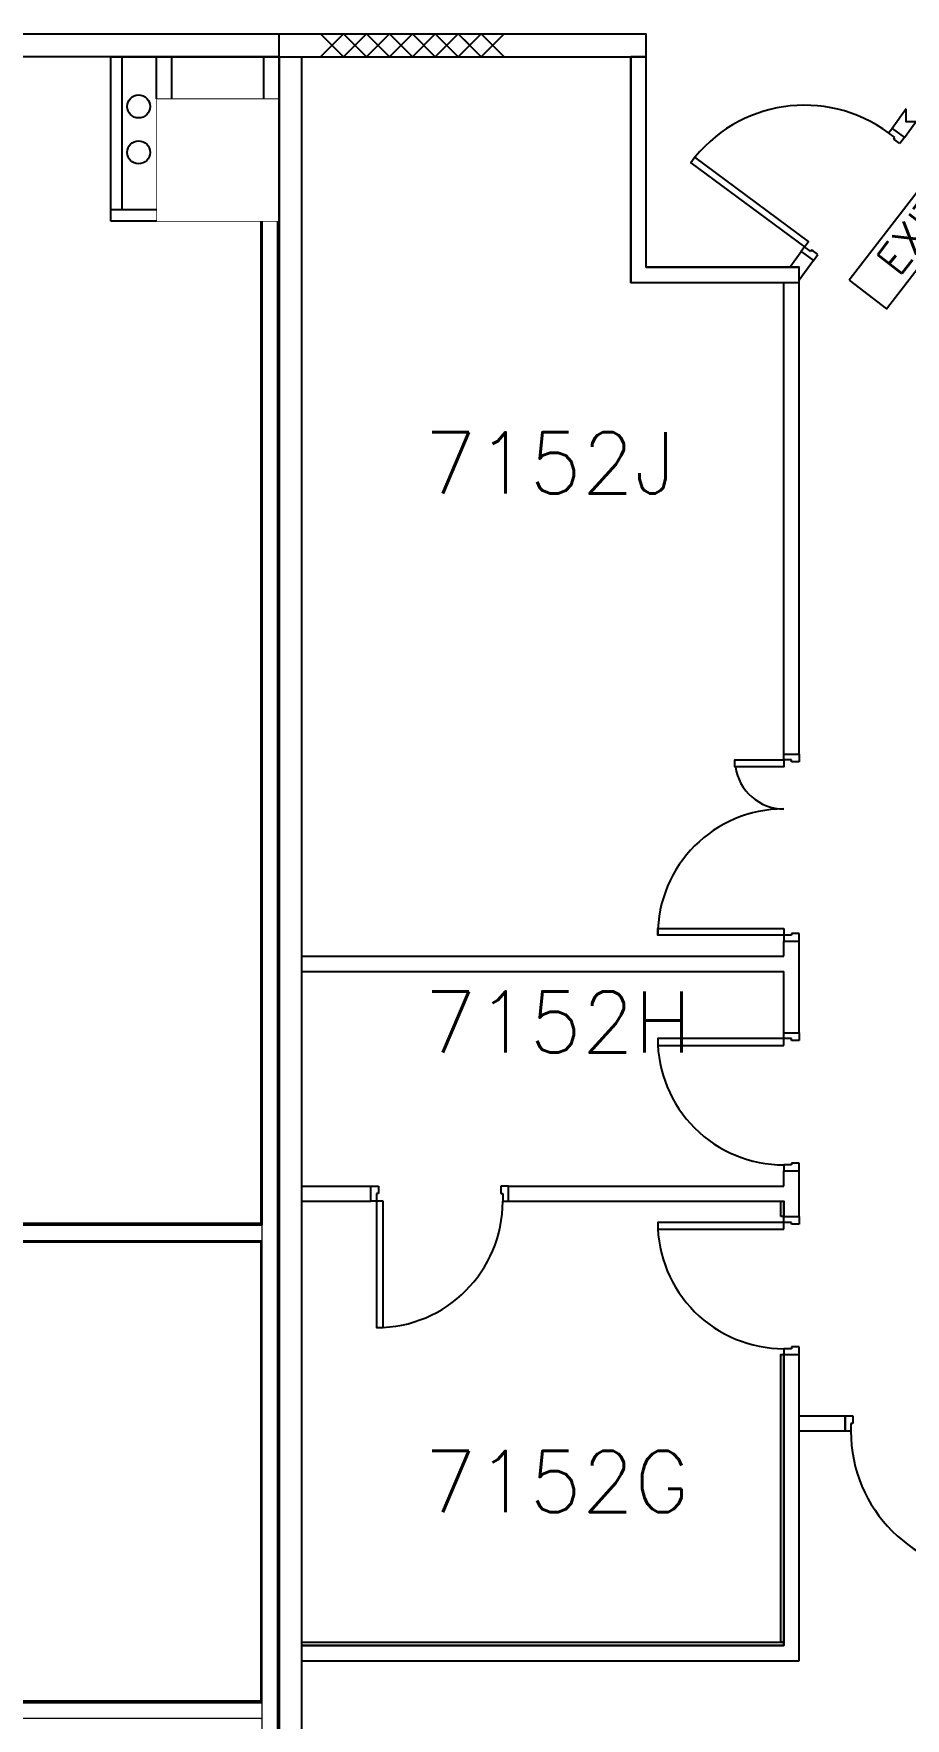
# Model space of a CAD drawing. Header units: millimetres. Extents: x -68474 to 336725, y -113450 to 40976.
# Drawn here: x 202796 to 208494, y -31176 to -20175 of the extents above; entities that cross this region are included whole.
import ezdxf

# ---------------------------------------------------------------- set-up
doc = ezdxf.new("R2010")
doc.units = ezdxf.units.MM
doc.header["$LTSCALE"] = 900
doc.layers.add('A-WALL', color=113, linetype='Continuous', lineweight=15)
doc.layers.add('I-WALL', color=2, linetype='Continuous', lineweight=15)
for name, color, linetype in [('EC-7thFloor-s6152$0$17', 1, 'Continuous'), ('EC-7thFloor-s6152$0$20', 3, 'Continuous'), ('EC-7thFloor-s6152$0$30', 1, 'Continuous'), ('EC-7thFloor-s6152$0$Hatch', 3, 'Continuous'), ('EC-7thFloor-s6152$0$INNER', 4, 'Continuous'), ('EC-7thFloor-s6152$0$RC', 7, 'Continuous'), ('EC-7thFloor-s6152$0$ROOM-NO', 4, 'Continuous'), ('EC-7thFloor-s6152$0$TXT', 6, 'Continuous'), ('EC-7thFloor-s6152$0$WALL', 1, 'Continuous'), ('s5152a$0$20', 7, 'Continuous'), ('s5152a$0$new_blkwl', 4, 'Continuous'), ('s5152a$0$RC', 2, 'Continuous'), ('s5152a$0$TXT', 6, 'Continuous')]:
    doc.layers.add(name, color=color, linetype=linetype)
doc.styles.add('EC-7thFloor-s6152$0$ROMANS', font='romans')
doc.styles.add('EC-7thFloor-s6152$0$STANDARD', font='SIMPLEX.SHX')

# ---------------------------------------------------------------- blocks, each defined once
blk = doc.blocks.new('Basic Wall _ A-Gypsum Block-Internal-100mm-WithSkimCoat - ___-2801863-Level 7 - Proposed Works_GBP Submission 1')
at = {"layer": 'I-WALL'}
blk.add_hatch(color=31, dxfattribs=at).paths.add_polyline_path([(204287, -27953), (204288, -27953), (204287, -27943), (200080, -27943), (200080, -27953), (203933, -27953)], flags=0)
for p in [(200080, -27953), (204288, -27943)]:
    blk.add_line(p, (200080, -27943), dxfattribs=at)
blk = doc.blocks.new('Basic Wall _ A-Gypsum Block-Internal-100mm-WithSkimCoat - ___-2801862-Level 7 - Proposed Works_GBP Submission 1')
at = {"layer": 'I-WALL'}
h = blk.add_hatch(color=31, dxfattribs=at)
h.paths.add_polyline_path([(203933, -28068), (204288, -28068), (204287, -28058), (201393, -28058), (201393, -28068), (203424, -28068)], flags=0)
h.paths.add_polyline_path([(201288, -28068), (201288, -28058), (200423, -28058), (200423, -28068), (200875, -28068)], flags=0)
h.paths.add_polyline_path([(200080, -28068), (200318, -28068), (200318, -28058), (200080, -28058)], flags=0)
for p, q in [((200080, -28068), (200080, -28058)), ((200318, -28068), (200080, -28068)), ((201288, -28068), (200422, -28068)), ((204288, -28068), (201393, -28068))]:
    blk.add_line(p, q, dxfattribs=at)
blk = doc.blocks.new('Basic Wall _ A-Gypsum Block-Internal-100mm-WithSkimCoat - ___-2801812-Level 7 - Proposed Works_GBP Submission 1')
at = {"layer": 'I-WALL'}
blk.add_hatch(color=31, dxfattribs=at).paths.add_polyline_path([(204393, -38600), (204403, -38600), (204403, -21400), (204393, -21400), (204393, -37406)], flags=0)
for p, q in [((204400, -21400), (204403, -21400)), ((204403, -21400), (204403, -38600))]:
    blk.add_line(p, q, dxfattribs=at)
blk = doc.blocks.new('Basic Wall _ A-Gypsum Block-Internal-100mm-WithSkimCoat - ___-2801813-Level 7 - Proposed Works_GBP Submission 1')
at = {"layer": 'I-WALL'}
h = blk.add_hatch(color=31, dxfattribs=at)
h.paths.add_polyline_path([(204288, -38600), (204288, -38018), (204278, -38018), (204278, -38600)], flags=0)
h.paths.add_polyline_path([(204278, -36113), (204288, -36113), (204288, -34597), (204278, -34597), (204278, -34605), (204280, -34605), (204280, -36105), (204278, -36105)], flags=0)
h.paths.add_polyline_path([(204278, -34492), (204288, -34492), (204288, -34485), (204278, -34485)], flags=0)
h.paths.add_polyline_path([(204288, -31185), (204288, -31177), (204278, -31177), (204278, -31185)], flags=0)
h.paths.add_polyline_path([(204286, -31072), (204288, -31072), (204287, -28058), (204278, -28058), (204278, -31072)], flags=0)
h.paths.add_polyline_path([(204288, -27953), (204288, -21400), (204278, -21400), (204278, -27953), (204287, -27953)], flags=0)
for p, q in [((204278, -21400), (204278, -27953)), ((204278, -28058), (204278, -31072))]:
    blk.add_line(p, q, dxfattribs=at)
blk = doc.blocks.new('Basic Wall _ A-Gypsum Block-Internal-100mm-WithSkimCoat - ___-2801827-Level 7 - Proposed Works_GBP Submission 1')
at = {"layer": 'I-WALL'}
blk.add_hatch(color=31, dxfattribs=at).paths.add_polyline_path([(204286, -31072), (204288, -31072), (204286, -31062), (200120, -31062), (200120, -31065), (197720, -31065), (197720, -31062), (197713, -31062), (197713, -31072), (201894, -31072)], flags=0)
for p, q in [((197720, -31062), (197713, -31062)), ((204288, -31062), (200120, -31062))]:
    blk.add_line(p, q, dxfattribs=at)
blk = doc.blocks.new('EC-7thFloor-s6152$0$DR825')
at = {"layer": 'EC-7thFloor-s6152$0$30'}
for p, q in [((213900, -29200), (213950, -29200)), ((213900, -29300), (213900, -29200)), ((213900, -29300), (213900, -29200)), ((213937.5, -29250), (213937.5, -29300)), ((213950, -29250), (213937.5, -29250)), ((213950, -29200), (213950, -29250)), ((214800, -29200), (214750, -29200)), ((214750, -29200), (214750, -29250)), ((214750, -29250), (214762.5, -29250)), ((214762.5, -29250), (214762.5, -29300)), ((214800, -29300), (214800, -29200)), ((214800, -29300), (214800, -29200)), ((213937.5, -29300), (213900, -29300)), ((214762.5, -29300), (214800, -29300))]:
    blk.add_line(p, q, dxfattribs=at)
blk.add_lwpolyline([(213981.5, -29300), (213937.5, -29300), (213937.5, -30125), (213981.5, -30125)], close=True, dxfattribs=at)
blk.add_arc((213937.5, -29300), 825, 270, 0, dxfattribs=at)

msp = doc.modelspace()

# ---------------------------------------------------------------- linework, layer by layer
for p, q in [((208384.74016, -20823.28902), (208407.02976, -20793.13237)), ((208384.74016, -20823.28902), (208407.02976, -20793.13237)), ((208424.94903, -20853.00849), (208384.74016, -20823.28902)), ((208424.94903, -20853.00849), (208384.74016, -20823.28902)), ((208407.02976, -20793.13237), (208487.4475, -20852.57131)), ((208407.02976, -20793.13237), (208487.4475, -20852.57131)), ((208417.51916, -20863.06071), (208424.94903, -20853.00849)), ((208417.51916, -20863.06071), (208424.94903, -20853.00849)), ((208457.72803, -20892.78018), (208417.51916, -20863.06071)), ((208457.72803, -20892.78018), (208417.51916, -20863.06071)), ((208487.4475, -20852.57131), (208457.72803, -20892.78018)), ((208487.4475, -20852.57131), (208457.72803, -20892.78018)), ((207834.92997, -21567.15306), (207812.64037, -21597.30971)), ((207834.92997, -21567.15306), (207812.64037, -21597.30971)), ((207812.64037, -21597.30971), (207893.05811, -21656.74865)), ((207812.64037, -21597.30971), (207893.05811, -21656.74865)), ((207875.13884, -21596.87253), (207834.92997, -21567.15306)), ((207875.13884, -21596.87253), (207834.92997, -21567.15306)), ((207882.56871, -21586.82031), (207875.13884, -21596.87253)), ((207882.56871, -21586.82031), (207875.13884, -21596.87253)), ((207922.77758, -21616.53978), (207882.56871, -21586.82031)), ((207922.77758, -21616.53978), (207882.56871, -21586.82031)), ((207893.05811, -21656.74865), (207922.77758, -21616.53978)), ((207893.05811, -21656.74865), (207922.77758, -21616.53978))]:
    msp.add_line(p, q)
at = {"linetype": 'Continuous'}
for p, q in [((208100, -29300), (208100, -29200)), ((208100, -29200), (208150, -29200)), ((208100, -29300), (208100, -29200)), ((208100, -29200), (208150, -29200)), ((208150, -29250), (208137.5, -29250)), ((208137.5, -29250), (208137.5, -29300)), ((208150, -29250), (208137.5, -29250)), ((208137.5, -29250), (208137.5, -29300)), ((208150, -29200), (208150, -29250)), ((208150, -29200), (208150, -29250)), ((208137.5, -29300), (208100, -29300)), ((208137.5, -29300), (208100, -29300))]:
    msp.add_line(p, q, dxfattribs=at)
at = {"layer": 'A-WALL'}
for p, q in [((204290.08709, -38600), (204290.08709, -21400)), ((204290.08709, -38600), (204290.08709, -21400)), ((204390.08709, -38600), (204390.08709, -21400)), ((200080.08709, -27955.13491), (204287.58709, -27955.13491)), ((200080.08709, -28055.13491), (204287.58709, -28055.13491)), ((197712.6, -31075), (204287.58709, -31075)), ((197712.6, -31175), (204287.58709, -31175))]:
    msp.add_line(p, q, dxfattribs=at)
at = {"layer": 'EC-7thFloor-s6152$0$17', "linetype": 'Continuous'}
for p, q in [((206700, -21800), (206700, -20325)), ((206700, -21800), (206700, -20325)), ((206800, -21700), (206800, -20325)), ((206800, -21700), (206800, -20325)), ((206800, -21700), (207800, -21700)), ((206800, -21700), (207800, -21700)), ((207800, -24880), (207800, -21700)), ((207800, -24880), (207800, -21700)), ((207800, -24880), (207800, -21700)), ((207800, -24880), (207800, -21700)), ((206700, -21800), (207700, -21800)), ((206700, -21800), (207700, -21800)), ((207700, -24880), (207700, -21800)), ((207700, -24880), (207700, -21800)), ((207700, -24880), (207700, -21800)), ((207700, -24880), (207700, -21800)), ((207700, -26200), (207700, -26100)), ((207700, -26200), (207700, -26100)), ((207700, -26200), (207700, -26100)), ((207700, -26200), (207700, -26100)), ((207800, -26700), (207800, -26100)), ((207800, -26700), (207800, -26100)), ((207800, -26700), (207800, -26100)), ((207800, -26700), (207800, -26100)), ((207700, -26700), (207700, -26300)), ((207700, -26700), (207700, -26300)), ((207700, -26700), (207700, -26300)), ((207700, -26700), (207700, -26300)), ((207700, -27700), (207700, -27600)), ((207700, -27700), (207700, -27600)), ((207700, -27700), (207700, -27600)), ((207700, -27700), (207700, -27600)), ((207800, -27900), (207800, -27600)), ((207800, -27900), (207800, -27600)), ((207800, -27900), (207800, -27600)), ((207800, -27900), (207800, -27600)), ((207700, -27900), (207700, -27800)), ((207700, -27900), (207700, -27800)), ((207700, -27900), (207700, -27800)), ((207700, -27900), (207700, -27800)), ((207700, -30700), (207700, -28800)), ((207700, -30700), (207700, -28800)), ((207700, -30700), (207700, -28800)), ((207700, -30700), (207700, -28800)), ((207800, -30700), (207800, -28800)), ((207800, -30800), (207800, -28800)), ((207800, -30700), (207800, -28800)), ((207800, -30800), (207800, -28800)), ((208100, -29300), (208100, -29200)), ((208100, -29300), (208100, -29200))]:
    msp.add_line(p, q, dxfattribs=at)
at = {"layer": 'EC-7thFloor-s6152$0$17'}
for p, q in [((207700, -24880), (207800, -24880)), ((207700, -24880), (207800, -24880)), ((207700, -24880), (207800, -24880)), ((207700, -24880), (207800, -24880)), ((207700, -26100), (207800, -26100)), ((207700, -26100), (207800, -26100)), ((207700, -26100), (207800, -26100)), ((207700, -26100), (207800, -26100)), ((204550, -26200), (207700, -26200)), ((204550, -26200), (207700, -26200)), ((204550, -26200), (207700, -26200)), ((204550, -26200), (207700, -26200)), ((204550, -26300), (207700, -26300)), ((204550, -26300), (207700, -26300)), ((204550, -26300), (207700, -26300)), ((204550, -26300), (207700, -26300)), ((207700, -26700), (207800, -26700)), ((207700, -26700), (207800, -26700)), ((207700, -26700), (207800, -26700)), ((207700, -26700), (207800, -26700)), ((207700, -27600), (207800, -27600)), ((207700, -27600), (207800, -27600)), ((207700, -27600), (207800, -27600)), ((207700, -27600), (207800, -27600)), ((204550, -27700), (205000, -27700)), ((204550, -27700), (205000, -27700)), ((204550, -27700), (205000, -27700)), ((204550, -27700), (205000, -27700)), ((205000, -27800), (205000, -27700)), ((205000, -27800), (205000, -27700)), ((205000, -27800), (205000, -27700)), ((205000, -27800), (205000, -27700)), ((205900, -27700), (207700, -27700)), ((205900, -27800), (205900, -27700)), ((205900, -27700), (207700, -27700)), ((205900, -27800), (205900, -27700)), ((205900, -27700), (207700, -27700)), ((205900, -27800), (205900, -27700)), ((205900, -27700), (207700, -27700)), ((205900, -27800), (205900, -27700)), ((204550, -27800), (205000, -27800)), ((204550, -27800), (205000, -27800)), ((204550, -27800), (205000, -27800)), ((204550, -27800), (205000, -27800)), ((205900, -27800), (207700, -27800)), ((205900, -27800), (207700, -27800)), ((205900, -27800), (207700, -27800)), ((205900, -27800), (207700, -27800)), ((207700, -27900), (207800, -27900)), ((207700, -27900), (207800, -27900)), ((207700, -27900), (207800, -27900)), ((207700, -27900), (207800, -27900)), ((207700, -28800), (207800, -28800)), ((207700, -28800), (207800, -28800)), ((207700, -28800), (207800, -28800)), ((207700, -28800), (207800, -28800)), ((204550, -30700), (207700, -30700)), ((204550, -30700), (207700, -30700)), ((204550, -30700), (207700, -30700)), ((204550, -30700), (207700, -30700)), ((204550, -30800), (207800, -30800)), ((204550, -30800), (207800, -30800)), ((204550, -30800), (207800, -30800)), ((204550, -30800), (207800, -30800)), ((207800, -30800), (207800, -30700)), ((207800, -30800), (207800, -30700))]:
    msp.add_line(p, q, dxfattribs=at)
at = {"layer": 'EC-7thFloor-s6152$0$17', "linetype": 'Continuous'}
msp.add_lwpolyline([(207800, -21800), (207800, -21700), (206800, -21700), (206800, -20325), (206700, -20325), (206700, -21800)], close=True, dxfattribs=at)
msp.add_lwpolyline([(207800, -21800), (207800, -21700), (206800, -21700), (206800, -20325), (206700, -20325), (206700, -21800)], close=True, dxfattribs=at)
at = {"layer": 'EC-7thFloor-s6152$0$17'}
for points in [[(208500, -20665.71126), (208407.02974, -20793.13232), (208487.44748, -20852.57126), (208562.10749, -20750), (208500, -20750)], [(208500, -20665.71126), (208407.02974, -20793.13232), (208487.44748, -20852.57126), (208562.10749, -20750), (208500, -20750)], [(208500.00003, -20665.71131), (208407.02976, -20793.13237), (208487.4475, -20852.57131), (208562.10752, -20750.00005), (208500.00003, -20750.00005)], [(208500.00003, -20665.71131), (208407.02976, -20793.13237), (208487.4475, -20852.57131), (208562.10752, -20750.00005), (208500.00003, -20750.00005)], [(207737.89251, -21700), (207813.23512, -21597.74931), (207893.05811, -21656.74865), (207800, -21784.28874), (207800, -21700)], [(207737.89251, -21700), (207813.23512, -21597.74931), (207893.05811, -21656.74865), (207800, -21784.28874), (207800, -21700)], [(207737.89251, -21700), (207813.23512, -21597.74931), (207893.05811, -21656.74865), (207800, -21784.28874), (207800, -21700)], [(207737.89251, -21700), (207813.23512, -21597.74931), (207893.05811, -21656.74865), (207800, -21784.28874), (207800, -21700)], [(207800, -29200), (208100, -29200), (208100, -29300), (207800, -29300)], [(207800, -29200), (208100, -29200), (208100, -29300), (207800, -29300)], [(207800, -29200), (208100, -29200), (208100, -29300), (207800, -29300)], [(207800, -29200), (208100, -29200), (208100, -29300), (207800, -29300)]]:
    msp.add_lwpolyline(points, close=True, dxfattribs=at)
at = {"layer": 'EC-7thFloor-s6152$0$17', "color": 3}
for points in [[(207680, -27900), (207680, -27800), (207700, -27800), (207700, -27900)], [(207680, -27900), (207680, -27800), (207700, -27800), (207700, -27900)], [(207680, -30680), (207680, -28800), (207700, -28800), (207700, -30680)], [(207680, -30680), (207680, -28800), (207700, -28800), (207700, -30680)], [(204550, -30680), (207700, -30680), (207700, -30700), (204550, -30700)], [(204550, -30680), (207700, -30680), (207700, -30700), (204550, -30700)]]:
    msp.add_lwpolyline(points, close=True, dxfattribs=at)
at = {"layer": 'EC-7thFloor-s6152$0$20', "linetype": 'Continuous'}
for p, q in [((204400, -39600), (204400, -20325)), ((204400, -39600), (204400, -20325)), ((204550, -39600), (204550, -20325)), ((204550, -39600), (204550, -20325))]:
    msp.add_line(p, q, dxfattribs=at)
at = {"layer": 'EC-7thFloor-s6152$0$30'}
for p, q in [((208384.74013, -20823.28897), (208407.02974, -20793.13232)), ((208384.74013, -20823.28897), (208407.02974, -20793.13232)), ((208424.949, -20853.00844), (208384.74013, -20823.28897)), ((208424.949, -20853.00844), (208384.74013, -20823.28897)), ((208407.02974, -20793.13232), (208487.44748, -20852.57126)), ((208407.02974, -20793.13232), (208487.44748, -20852.57126)), ((208417.51914, -20863.06066), (208424.949, -20853.00844)), ((208417.51914, -20863.06066), (208424.949, -20853.00844)), ((208457.72801, -20892.78012), (208417.51914, -20863.06066)), ((208457.72801, -20892.78012), (208417.51914, -20863.06066)), ((208487.44748, -20852.57126), (208457.72801, -20892.78012)), ((208487.44748, -20852.57126), (208457.72801, -20892.78012)), ((207834.92997, -21567.15306), (207812.64037, -21597.30971)), ((207834.92997, -21567.15306), (207812.64037, -21597.30971)), ((207812.64037, -21597.30971), (207893.05811, -21656.74865)), ((207812.64037, -21597.30971), (207893.05811, -21656.74865)), ((207875.13884, -21596.87253), (207834.92997, -21567.15306)), ((207875.13884, -21596.87253), (207834.92997, -21567.15306)), ((207882.56871, -21586.82031), (207875.13884, -21596.87253)), ((207882.56871, -21586.82031), (207875.13884, -21596.87253)), ((207922.77758, -21616.53978), (207882.56871, -21586.82031)), ((207922.77758, -21616.53978), (207882.56871, -21586.82031)), ((207893.05811, -21656.74865), (207922.77758, -21616.53978)), ((207893.05811, -21656.74865), (207922.77758, -21616.53978)), ((207700, -24880), (207800, -24880)), ((207700, -24917.5), (207700, -24880)), ((207700, -24880), (207800, -24880)), ((207700, -24880), (207800, -24880)), ((207700, -24917.5), (207700, -24880)), ((207700, -24880), (207800, -24880)), ((207700, -24880), (207800, -24880)), ((207700, -24917.5), (207700, -24880)), ((207700, -24880), (207800, -24880)), ((207700, -24880), (207800, -24880)), ((207700, -24917.5), (207700, -24880)), ((207700, -24880), (207800, -24880)), ((207750, -24917.5), (207700, -24917.5)), ((207750, -24917.5), (207700, -24917.5)), ((207750, -24917.5), (207700, -24917.5)), ((207750, -24917.5), (207700, -24917.5)), ((207750, -24930), (207750, -24917.5)), ((207750, -24930), (207750, -24917.5)), ((207750, -24930), (207750, -24917.5)), ((207750, -24930), (207750, -24917.5)), ((207800, -24930), (207750, -24930)), ((207800, -24930), (207750, -24930)), ((207800, -24930), (207750, -24930)), ((207800, -24930), (207750, -24930)), ((207800, -24880), (207800, -24930)), ((207800, -24880), (207800, -24930)), ((207800, -24880), (207800, -24930)), ((207800, -24880), (207800, -24930)), ((207700, -26062.5), (207700, -26100)), ((207750, -26062.5), (207700, -26062.5)), ((207700, -26062.5), (207700, -26100)), ((207750, -26062.5), (207700, -26062.5)), ((207700, -26062.5), (207700, -26100)), ((207750, -26062.5), (207700, -26062.5)), ((207700, -26062.5), (207700, -26100)), ((207750, -26062.5), (207700, -26062.5)), ((207750, -26050), (207750, -26062.5)), ((207800, -26050), (207750, -26050)), ((207750, -26050), (207750, -26062.5)), ((207800, -26050), (207750, -26050)), ((207750, -26050), (207750, -26062.5)), ((207800, -26050), (207750, -26050)), ((207750, -26050), (207750, -26062.5)), ((207800, -26050), (207750, -26050)), ((207800, -26100), (207800, -26050)), ((207800, -26100), (207800, -26050)), ((207800, -26100), (207800, -26050)), ((207800, -26100), (207800, -26050)), ((207700, -26100), (207800, -26100)), ((207700, -26100), (207800, -26100)), ((207700, -26100), (207800, -26100)), ((207700, -26100), (207800, -26100)), ((207700, -26100), (207800, -26100)), ((207700, -26100), (207800, -26100)), ((207700, -26100), (207800, -26100)), ((207700, -26100), (207800, -26100)), ((208100, -29300), (208100, -29200)), ((208100, -29300), (208100, -29200)), ((208100, -29200), (208150, -29200)), ((208100, -29300), (208100, -29200)), ((208100, -29300), (208100, -29200)), ((208100, -29200), (208150, -29200)), ((208150, -29250), (208137.5, -29250)), ((208137.5, -29250), (208137.5, -29300)), ((208150, -29250), (208137.5, -29250)), ((208137.5, -29250), (208137.5, -29300)), ((208150, -29200), (208150, -29250)), ((208150, -29200), (208150, -29250)), ((208137.5, -29300), (208100, -29300)), ((208137.5, -29300), (208100, -29300))]:
    msp.add_line(p, q, dxfattribs=at)
for points in [[(207834.92997, -21567.15306), (207861.0831, -21531.76925), (207117.21901, -20981.95909), (207091.06588, -21017.3429)], [(207834.92997, -21567.15306), (207861.0831, -21531.76925), (207117.21901, -20981.95909), (207091.06588, -21017.3429)], [(207834.92997, -21567.15306), (207861.0831, -21531.76925), (207117.21901, -20981.95909), (207091.06588, -21017.3429)], [(207834.92997, -21567.15306), (207861.0831, -21531.76925), (207117.21901, -20981.95909), (207091.06588, -21017.3429)], [(207700, -24917.5), (207700, -24961.5), (207380, -24961.5), (207380, -24917.5)], [(207700, -24917.5), (207700, -24961.5), (207380, -24961.5), (207380, -24917.5)], [(207700, -24917.5), (207700, -24961.5), (207380, -24961.5), (207380, -24917.5)], [(207700, -24917.5), (207700, -24961.5), (207380, -24961.5), (207380, -24917.5)], [(207700, -26018.5), (207700, -26062.5), (206875, -26062.5), (206875, -26018.5)], [(207700, -26018.5), (207700, -26062.5), (206875, -26062.5), (206875, -26018.5)], [(207700, -26018.5), (207700, -26062.5), (206875, -26062.5), (206875, -26018.5)], [(207700, -26018.5), (207700, -26062.5), (206875, -26062.5), (206875, -26018.5)]]:
    msp.add_lwpolyline(points, close=True, dxfattribs=at)
for centre, radius, start, end in [((207834.92997, -21567.15306), 925, 53.530886301, 143.530886301), ((207834.92997, -21567.15306), 925, 53.530886301, 143.530886301), ((207834.93, -21567.15311), 925, 53.530886301, 143.530886301), ((207834.93, -21567.15311), 925, 53.530886301, 143.530886301), ((207700, -24917.5), 320, 187.903207733, 270), ((207700, -24917.5), 320, 187.903207733, 270), ((207700, -24917.5), 320, 187.903207733, 270), ((207700, -24917.5), 320, 187.903207733, 270), ((207700, -26062.5), 825, 90, 180), ((207700, -26062.5), 825, 90, 180), ((207700, -26062.5), 825, 90, 180), ((207700, -26062.5), 825, 90, 180), ((209062.5, -29300), 925, 180, 270), ((209062.5, -29300), 925, 180, 270)]:
    msp.add_arc(centre, radius, start, end, dxfattribs=at)
at = {"layer": 'EC-7thFloor-s6152$0$INNER'}
for p, q in [((204821.34065, -20324.99955), (204671.34095, -20174.99985)), ((204821.34065, -20174.99985), (204671.34095, -20324.99955)), ((204821.34065, -20324.99955), (204671.34095, -20174.99985)), ((204821.34065, -20174.99985), (204671.34095, -20324.99955)), ((204821.34065, -20324.99955), (204671.34095, -20174.99985)), ((204821.34065, -20174.99985), (204671.34095, -20324.99955)), ((204821.34065, -20324.99955), (204671.34095, -20174.99985)), ((204821.34065, -20174.99985), (204671.34095, -20324.99955)), ((204821.34065, -20324.99955), (204671.34095, -20174.99985)), ((204821.34065, -20174.99985), (204671.34095, -20324.99955)), ((204821.34065, -20324.99955), (204671.34095, -20174.99985)), ((204821.34065, -20174.99985), (204671.34095, -20324.99955)), ((204971.34035, -20174.99985), (204821.34065, -20324.99955)), ((204971.34035, -20324.99955), (204821.34065, -20174.99985)), ((204971.34035, -20174.99985), (204821.34065, -20324.99955)), ((204971.34035, -20324.99955), (204821.34065, -20174.99985)), ((204971.34035, -20174.99985), (204821.34065, -20324.99955)), ((204971.34035, -20324.99955), (204821.34065, -20174.99985)), ((204971.34035, -20174.99985), (204821.34065, -20324.99955)), ((204971.34035, -20324.99955), (204821.34065, -20174.99985)), ((204971.34035, -20174.99985), (204821.34065, -20324.99955)), ((204971.34035, -20324.99955), (204821.34065, -20174.99985)), ((204971.34035, -20174.99985), (204821.34065, -20324.99955)), ((204971.34035, -20324.99955), (204821.34065, -20174.99985)), ((205121.34005, -20324.99955), (204971.34035, -20174.99985)), ((205121.34005, -20174.99985), (204971.34035, -20324.99955)), ((205121.34005, -20324.99955), (204971.34035, -20174.99985)), ((205121.34005, -20174.99985), (204971.34035, -20324.99955)), ((205121.34005, -20324.99955), (204971.34035, -20174.99985)), ((205121.34005, -20174.99985), (204971.34035, -20324.99955)), ((205121.34005, -20324.99955), (204971.34035, -20174.99985)), ((205121.34005, -20174.99985), (204971.34035, -20324.99955)), ((205121.34005, -20324.99955), (204971.34035, -20174.99985)), ((205121.34005, -20174.99985), (204971.34035, -20324.99955)), ((205121.34005, -20324.99955), (204971.34035, -20174.99985)), ((205121.34005, -20174.99985), (204971.34035, -20324.99955)), ((205271.33975, -20174.99985), (205121.34005, -20324.99955)), ((205271.33975, -20324.99955), (205121.34005, -20174.99985)), ((205271.33975, -20174.99985), (205121.34005, -20324.99955)), ((205271.33975, -20324.99955), (205121.34005, -20174.99985)), ((205271.33975, -20174.99985), (205121.34005, -20324.99955)), ((205271.33975, -20324.99955), (205121.34005, -20174.99985)), ((205271.33975, -20174.99985), (205121.34005, -20324.99955)), ((205271.33975, -20324.99955), (205121.34005, -20174.99985)), ((205421.33945, -20324.99955), (205271.33975, -20174.99985)), ((205421.33945, -20174.99985), (205271.33975, -20324.99955)), ((205421.33945, -20324.99955), (205271.33975, -20174.99985)), ((205421.33945, -20174.99985), (205271.33975, -20324.99955)), ((205421.33945, -20324.99955), (205271.33975, -20174.99985)), ((205421.33945, -20174.99985), (205271.33975, -20324.99955)), ((205421.33945, -20324.99955), (205271.33975, -20174.99985)), ((205421.33945, -20174.99985), (205271.33975, -20324.99955)), ((205571.33945, -20174.99985), (205421.33945, -20324.99985)), ((205571.33945, -20324.99985), (205421.33945, -20174.99985)), ((205571.33945, -20174.99985), (205421.33945, -20324.99985)), ((205571.33945, -20324.99985), (205421.33945, -20174.99985)), ((205571.33945, -20174.99985), (205421.33945, -20324.99985)), ((205571.33945, -20324.99985), (205421.33945, -20174.99985)), ((205571.33945, -20174.99985), (205421.33945, -20324.99985)), ((205571.33945, -20324.99985), (205421.33945, -20174.99985)), ((205646.33945, -20249.99985), (205571.33945, -20174.99985)), ((205646.33945, -20249.99985), (205571.33945, -20174.99985)), ((205646.33945, -20249.99985), (205571.33945, -20174.99985)), ((205646.33945, -20249.99985), (205571.33945, -20174.99985)), ((205721.3393, -20175), (205571.3396, -20324.9997)), ((205721.3393, -20324.9997), (205571.3396, -20175)), ((205721.3393, -20175), (205571.3396, -20324.9997)), ((205721.3393, -20324.9997), (205571.3396, -20175)), ((205721.3393, -20175), (205571.3396, -20324.9997)), ((205721.3393, -20324.9997), (205571.3396, -20175)), ((205721.3393, -20175), (205571.3396, -20324.9997)), ((205721.3393, -20324.9997), (205571.3396, -20175)), ((205871.3393, -20325), (205721.3393, -20175)), ((205871.3393, -20175), (205721.3393, -20325)), ((205871.3393, -20325), (205721.3393, -20175)), ((205871.3393, -20175), (205721.3393, -20325)), ((205871.3393, -20325), (205721.3393, -20175)), ((205871.3393, -20175), (205721.3393, -20325)), ((205871.3393, -20325), (205721.3393, -20175)), ((205871.3393, -20175), (205721.3393, -20325)), ((205871.3393, -20325), (205721.3393, -20175)), ((205871.3393, -20175), (205721.3393, -20325)), ((205871.3393, -20325), (205721.3393, -20175)), ((205871.3393, -20175), (205721.3393, -20325)), ((205646.33945, -20249.99985), (205571.33945, -20324.99985)), ((205646.33945, -20249.99985), (205571.33945, -20324.99985)), ((205646.33945, -20249.99985), (205571.33945, -20324.99985)), ((205646.33945, -20249.99985), (205571.33945, -20324.99985))]:
    msp.add_line(p, q, dxfattribs=at)
at = {"layer": 'EC-7thFloor-s6152$0$RC', "const_width": 5}
msp.add_lwpolyline([(203600, -20600), (204400, -20600), (204400, -21400), (203600, -21400)], close=True, dxfattribs=at)
msp.add_lwpolyline([(203600, -20600), (204400, -20600), (204400, -21400), (203600, -21400)], close=True, dxfattribs=at)
at = {"layer": 'EC-7thFloor-s6152$0$TXT', "linetype": 'Continuous'}
for p, q in [((203300, -21400), (203300, -20325)), ((203300, -21400), (203300, -20325)), ((203375, -21325), (203375, -20325)), ((203375, -21325), (203375, -20325)), ((203600, -21325), (203300, -21325)), ((203600, -21325), (203300, -21325)), ((203600, -21400), (203300, -21400)), ((203600, -21400), (203300, -21400))]:
    msp.add_line(p, q, dxfattribs=at)
at = {"layer": 'EC-7thFloor-s6152$0$TXT', "color": 3, "linetype": 'Continuous'}
msp.add_lwpolyline([(208126.59463, -21784.14927), (208370.11458, -21972.47489), (209021.5858, -21130.07098), (208778.06585, -20941.74536)], close=True, dxfattribs=at)
msp.add_lwpolyline([(208126.59463, -21784.14927), (208370.11458, -21972.47489), (209021.5858, -21130.07098), (208778.06585, -20941.74536)], close=True, dxfattribs=at)
at = {"layer": 'EC-7thFloor-s6152$0$TXT', "linetype": 'Continuous'}
for centre in [(203482.11823, -20650), (203482.11823, -20650), (203482.11823, -20950), (203482.11823, -20950)]:
    msp.add_circle(centre, 75, dxfattribs=at)
at = {"layer": 'EC-7thFloor-s6152$0$WALL', "linetype": 'Continuous'}
for p, q in [((203300, -20175), (206800, -20175)), ((203300, -20175), (206800, -20175)), ((206800, -20325), (206800, -20175)), ((206800, -20325), (206800, -20175)), ((206800, -20325), (206800, -20175)), ((206800, -20325), (206800, -20175)), ((203300, -20325), (206800, -20325)), ((203300, -20325), (206800, -20325)), ((203600, -20600), (203600, -20325)), ((203600, -20600), (203600, -20325)), ((203700, -20600), (203700, -20325)), ((203700, -20600), (203700, -20325)), ((204300, -20600), (204300, -20325)), ((204300, -20600), (204300, -20325)), ((204400, -20600), (204400, -20325)), ((204400, -20600), (204400, -20325)), ((204400, -20600), (204400, -20325)), ((204400, -20600), (204400, -20325))]:
    msp.add_line(p, q, dxfattribs=at)
at = {"layer": 'I-WALL', "lineweight": 25}
for p, q in [((204287.58709, -21400), (204287.58709, -27952.63491)), ((204392.58709, -38600), (204392.58709, -21400)), ((204287.58709, -27952.63491), (200080.08709, -27952.63491)), ((201392.58709, -28057.63491), (204287.58709, -28057.63491)), ((204287.58709, -31072.5), (197712.6, -31072.5))]:
    msp.add_line(p, q, dxfattribs=at)
at = {"layer": 's5152a$0$20', "color": 14, "linetype": 'Continuous'}
for p, q in [((194787, -20175), (204400, -20174.75858)), ((204400, -20600), (204400, -20174.75858)), ((204400, -20325), (194787, -20325)), ((203600, -20600), (203600, -20325)), ((203700, -20600), (203700, -20325)), ((204300, -20600), (204300, -20325))]:
    msp.add_line(p, q, dxfattribs=at)
at = {"layer": 's5152a$0$new_blkwl'}
msp.add_line((204400.1, -20325), (204400.1, -39599.99996), dxfattribs=at)
at = {"layer": 's5152a$0$RC', "const_width": 5}
msp.add_lwpolyline([(203600, -20600), (204400, -20600), (204400, -21400), (203600, -21400)], close=True, dxfattribs=at)
at = {"layer": 's5152a$0$TXT', "linetype": 'Continuous'}
for p, q in [((203300, -21400), (203300, -20325)), ((203375, -21325), (203375, -20325)), ((203600, -21325), (203300, -21325)), ((203600, -21400), (203300, -21400))]:
    msp.add_line(p, q, dxfattribs=at)
for centre in [(203482.11823, -20650), (203482.11823, -20950)]:
    msp.add_circle(centre, 75, dxfattribs=at)

# ---------------------------------------------------------------- block references
at = {"layer": 'EC-7thFloor-s6152$0$Hatch', "rotation": 270}
for p in [(237000, 187200), (237000, 187200), (237000, 186000), (237000, 186000)]:
    msp.add_blockref('EC-7thFloor-s6152$0$DR825', p, dxfattribs=at)
at = {"layer": 'EC-7thFloor-s6152$0$Hatch'}
msp.add_blockref('EC-7thFloor-s6152$0$DR825', (-8900, 1500), dxfattribs=at)
msp.add_blockref('EC-7thFloor-s6152$0$DR825', (-8900, 1500), dxfattribs=at)
at = {"layer": 'I-WALL'}
for name in ['Basic Wall _ A-Gypsum Block-Internal-100mm-WithSkimCoat - ___-2801813-Level 7 - Proposed Works_GBP Submission 1', 'Basic Wall _ A-Gypsum Block-Internal-100mm-WithSkimCoat - ___-2801812-Level 7 - Proposed Works_GBP Submission 1', 'Basic Wall _ A-Gypsum Block-Internal-100mm-WithSkimCoat - ___-2801863-Level 7 - Proposed Works_GBP Submission 1', 'Basic Wall _ A-Gypsum Block-Internal-100mm-WithSkimCoat - ___-2801862-Level 7 - Proposed Works_GBP Submission 1', 'Basic Wall _ A-Gypsum Block-Internal-100mm-WithSkimCoat - ___-2801827-Level 7 - Proposed Works_GBP Submission 1']:
    msp.add_blockref(name, (0, 0), dxfattribs=at)

# ---------------------------------------------------------------- texts
at = {"layer": 'EC-7thFloor-s6152$0$ROOM-NO', "style": 'EC-7thFloor-s6152$0$STANDARD'}
for s, p in [('7152J', (205349.86802, -23177.67476)), ('7152J', (205349.86802, -23177.67476)), ('7152J', (205349.86802, -23177.67476)), ('7152J', (205349.86802, -23177.67476)), ('7152H', (205349.86802, -26828.96599)), ('7152H', (205349.86802, -26828.96599)), ('7152H', (205349.86802, -26828.96599)), ('7152H', (205349.86802, -26828.96599)), ('7152G', (205349.86802, -29829.49878)), ('7152G', (205349.86802, -29829.49878)), ('7152G', (205349.86802, -29829.49878)), ('7152G', (205349.86802, -29829.49878))]:
    msp.add_text(s, height=400, dxfattribs=at).set_placement(p)
at = {"layer": 'EC-7thFloor-s6152$0$TXT', "color": 3, "linetype": 'Continuous', "style": 'EC-7thFloor-s6152$0$ROMANS'}
msp.add_text('EXIT', height=200, rotation=52.2835046, dxfattribs=at).set_placement((208450.62788, -21767.72132))
msp.add_text('EXIT', height=200, rotation=52.2835046, dxfattribs=at).set_placement((208450.62788, -21767.72132))

doc.saveas('drawing.dxf')
